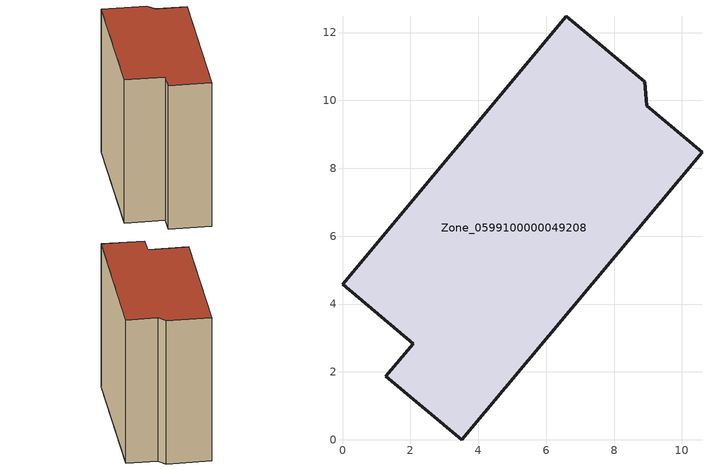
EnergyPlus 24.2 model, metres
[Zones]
Zone_0599100000049208
 floor ground (C_G): 10.59,8.47 3.51,0 1.28,1.87 2.09,2.83 0,4.58 6.59,12.48 8.9,10.54 8.96,9.84 z0
 wall outside (C_F): 3.51,0 10.59,8.47 8.96,9.84 8.9,10.54 6.59,12.48 0,4.58 2.09,2.83 1.28,1.87 3.51,0 z0:10.6
 roof outside (C_R): 10.59,8.47 8.96,9.84 8.9,10.54 6.59,12.48 0,4.58 2.09,2.83 1.28,1.87 3.51,0 z10.6
[BUILDING]
Pand.0599100000049208: North Axis=0; Terrain=City; Loads Convergence Tolerance Value=0.04; Temperature Convergence Tolerance Value=0.4; Solar Distribution=FullExterior; Maximum Number of Warmup Days=25; Minimum Number of Warmup Days=1
[Site:Location]
Rotterdam.The.Hague.AP_ZH_NLD Design_Conditions: Latitude=51.96; Longitude=4.45; Time Zone=1; Elevation=-4.5
[SITE:GROUNDTEMPERATURE:BUILDINGSURFACE]
18, 18, 18, 18, 18, 18, 18, 18, 18, 18, 18, 18
[MATERIAL] Thermal Absorptance=0.9; Solar Absorptance=0.7; Visible Absorptance=0.7
Name | Roughness | Thickness | Conductivity | Density | Specific Heat
G.TI.1946 | MediumSmooth | 0.15 | 1 | 540 | 1210
F.TI.1946 | Rough | 0.3 | 0.857143 | 1920 | 840
R.TI.1946 | MediumRough | 0.2 | 0.1 | 1500 | 1000
[CONSTRUCTION]
C_G: G.TI.1946
C_F: F.TI.1946
C_R: R.TI.1946
[ZONE]
Zone_0599100000049208: Type=1; Multiplier=1; Ceiling Height=Autocalculate; Volume=Autocalculate; Floor Area=autocalculate; Part of Total Floor Area=Yes
[ZONEINFILTRATION:DESIGNFLOWRATE]
Infil_Zone_0599100000049208: Zone or ZoneList or Space or SpaceList=Zone_0599100000049208; Schedule=AlwaysOn; Design Flow Rate Calculation Method=Flow/Area; Flow Rate per Floor Area=0.003; Constant Term Coefficient=1; Temperature Term Coefficient=0; Velocity Term Coefficient=0; Velocity Squared Term Coefficient=0
[HVACTEMPLATE:ZONE:IDEALLOADSAIRSYSTEM]
Zone_0599100000049208: Maximum Heating Supply Air Temperature=50; Minimum Cooling Supply Air Temperature=13; Maximum Heating Supply Air Humidity Ratio=0.0156; Minimum Cooling Supply Air Humidity Ratio=0.0077; Heating Limit=NoLimit; Cooling Limit=NoLimit; Dehumidification Control Type=ConstantSensibleHeatRatio; Cooling Sensible Heat Ratio=0.7; Dehumidification Setpoint=60; Humidification Control Type=None; Humidification Setpoint=30; Outdoor Air Method=None; Outdoor Air Flow Rate per Person=0.00944; Outdoor Air Flow Rate per Zone Floor Area=0; Outdoor Air Flow Rate per Zone=0; Demand Controlled Ventilation Type=None; Outdoor Air Economizer Type=NoEconomizer; Heat Recovery Type=None; Sensible Heat Recovery Effectiveness=0.7; Latent Heat Recovery Effectiveness=0.65
[ZONECONTROL:THERMOSTAT]
ThermostatControl_Zone_0599100000049208: Zone or ZoneList=Zone_0599100000049208; Control Type Schedule=DualSetpointControlType; Control 1=Thermostat_Zone_0599100000049208; Temperature Difference Between Cutout And Setpoint=0
[THERMOSTATSETPOINT:DUALSETPOINT]
Thermostat_Zone_0599100000049208: Heating Setpoint Temperature Schedule=HeatingSetpoint_Zone_0599100000049208; Cooling Setpoint Temperature Schedule=CoolingSetpoint_Zone_0599100000049208
[SCHEDULE:COMPACT]
HeatingSetpoint_Zone_0599100000049208: Through: 12/31, For: AllDays, Until: 24:00, 21
CoolingSetpoint_Zone_0599100000049208: Through: 12/31, For: AllDays, Until: 24:00, 24
DualSetpointControlType: Through: 12/31, For: AllDays, Until: 24:00, 4
AlwaysOn: Through: 12/31, For: AllDays, Until: 24:00, 1
